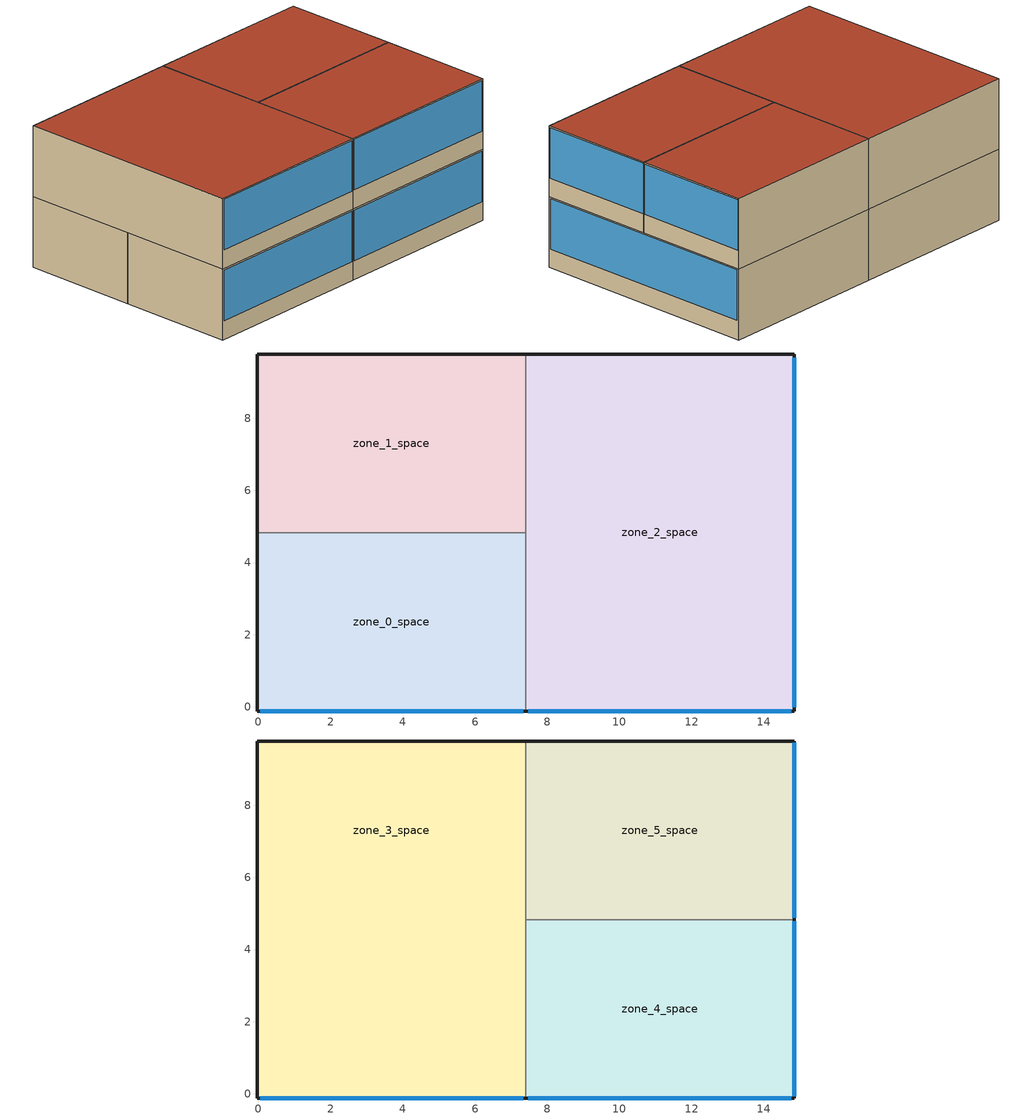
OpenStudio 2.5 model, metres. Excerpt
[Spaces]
zone_0_space
 floor ground: 7.41,-0.11 -0.03,-0.11 -0.03,4.83 7.41,4.83 z0
 wall outside: -0.03,4.83 -0.03,-0.11 7.41,-0.11 z0:3
 wall to zone_2_space (Interior Wall): 7.41,-0.11 7.41,4.83 z0:3
 wall to zone_1_space (Interior Wall): 7.41,4.83 -0.03,4.83 z0:3
 window: 0.05,-0.11 7.33,-0.11 z0.8:2.94
zone_1_space
 floor ground: 7.41,4.83 -0.03,4.83 -0.03,9.78 7.41,9.78 z0
 wall outside: 7.41,9.78 -0.03,9.78 -0.03,4.83 z0:3
 wall to zone_2_space (Interior Wall): 7.41,4.83 7.41,9.78 z0:3
zone_2_space
 floor ground: 14.84,-0.11 7.41,-0.11 7.41,9.78 14.84,9.78 z0
 wall outside: 7.41,-0.11 14.84,-0.11 14.84,9.78 7.41,9.78 z0:3
 window: 7.48,-0.11 14.77,-0.11 / 14.84,-0.01 14.84,9.68 z0.8:2.94
zone_3_space
 floor to zone_1_space (Interior Floor): 7.41,4.83 -0.03,4.83 -0.03,9.78 7.41,9.78 z3
 floor to zone_0_space (Interior Floor): 7.41,-0.11 -0.03,-0.11 -0.03,4.83 7.41,4.83 z3
 wall outside: 7.41,9.78 -0.03,9.78 -0.03,-0.11 7.41,-0.11 z3:6
 wall to zone_5_space (Interior Wall): 7.41,4.83 7.41,9.78 z3:6
 wall to zone_4_space (Interior Wall): 7.41,-0.11 7.41,4.83 z3:6
 window: 0.05,-0.11 7.33,-0.11 z3.8:5.94
 roof outside: -0.03,9.78 -0.03,-0.11 7.41,-0.11 7.41,9.78 z6
zone_4_space
 floor to zone_2_space (Interior Floor): 14.84,-0.11 7.41,-0.11 7.41,4.83 14.84,4.83 z3
 wall outside: 7.41,-0.11 14.84,-0.11 14.84,4.83 z3:6
 wall to zone_5_space (Interior Wall): 14.84,4.83 7.41,4.83 z3:6
 window: 7.48,-0.11 14.77,-0.11 / 14.84,-0.06 14.84,4.78 z3.8:5.94
 roof outside: 7.41,4.83 7.41,-0.11 14.84,-0.11 14.84,4.83 z6
zone_5_space
 floor to zone_2_space (Interior Floor): 14.84,4.83 7.41,4.83 7.41,9.78 14.84,9.78 z3
 wall outside: 14.84,4.83 14.84,9.78 7.41,9.78 z3:6
 window: 14.84,4.88 14.84,9.73 z3.8:5.94
 roof outside: 7.41,9.78 7.41,4.83 14.84,4.83 14.84,9.78 z6
[Building]
Building 1: North Axis {deg}=0
[Site]
New York Laguardia Arpt	USA: Latitude {deg}=40.78; Longitude {deg}=-73.88; Time Zone {hr}=-5; Elevation {m}=3; Terrain=City
[SizingPeriod:DesignDay] Barometric Pressure {Pa}=101289; Sky Clearness=0; Rain Indicator=0; Snow Indicator=0; Day of Month=21; Daylight Saving Time Indicator=0; Dry-Bulb Temperature Range Modifier Type=DefaultMultipliers
Name | Maximum Dry-Bulb Temperature {C} | Daily Dry-Bulb Temperature Range {deltaC} | Humidity Indicating Conditions at Maximum Dry-Bulb | Wind Speed {m/s} | Wind Direction {deg} | Month | Day Type | Humidity Indicating Type | Solar Model Indicator | ASHRAE Taub | ASHRAE Taud
New York Laguardia Arpt Ann Htg 99.6% Condns DB | -10.8 | 0 | -10.8 | 7.5 | 320 | 1 | WinterDesignDay | Wetbulb | ASHRAEClearSky
New York Laguardia Arpt Ann Hum_n 99.6% Condns DP=>MCDB | -9.3 | 0 | -20.1 | 7.5 | 320 | 1 | WinterDesignDay | Dewpoint | ASHRAEClearSky
New York Laguardia Arpt Ann Htg Wind 99.6% Condns WS=>MCDB | 0 | 0 | 0 | 14.4 | 320 | 1 | WinterDesignDay | Wetbulb | ASHRAEClearSky
New York Laguardia Arpt Ann Clg .4% Condns DB=>MWB | 33.5 | 7.7 | 23.5 | 5.6 | 270 | 7 | SummerDesignDay | Wetbulb | ASHRAETau | 0.532 | 1.821
[Material] Thermal Absorptance=0.9
Name | Roughness | Thickness {m} | Conductivity {W/m-K} | Density {kg/m3} | Specific Heat {J/kg-K} | Solar Absorptance
F16 Acoustic tile | MediumSmooth | 0.0191 | 0.06 | 368 | 590 | 0.3
M11 100mm lightweight concrete | MediumRough | 0.1016 | 0.53 | 1280 | 840 | 0.5
G01a 19mm gypsum board | MediumSmooth | 0.019 | 0.16 | 800 | 1090 | 0.4
M01 100mm brick | MediumRough | 0.1016 | 0.89 | 1920 | 790 | 0.7
M15 200mm heavyweight concrete | MediumRough | 0.2032 | 1.95 | 2240 | 900 | 0.7
I02 50mm insulation board | MediumRough | 0.0508 | 0.03 | 43 | 1210 | 0.7
[Material:AirGap]
Name | Thermal Resistance {m2-K/W}
Material Air Gap 1 | 0.18
Material Air Gap 2 | 0.15
[Construction]
Interior Floor: F16 Acoustic tile, Material Air Gap 1, M11 100mm lightweight concrete
Interior Ceiling; Exterior Roof: M11 100mm lightweight concrete, Material Air Gap 1, F16 Acoustic tile
Exterior Window: Clear 3mm, Air 13mm, Clear 3mm
Interior Wall: G01a 19mm gypsum board, Material Air Gap 2, G01a 19mm gypsum board
Exterior Wall: M01 100mm brick, M15 200mm heavyweight concrete, I02 50mm insulation board, Material Air Gap 2, G01a 19mm gypsum board
[WindowMaterial:Glazing]
Clear 3mm: Optical Data Type=SpectralAverage; Thickness {m}=0.003; Solar Transmittance at Normal Incidence=0.837; Front Side Solar Reflectance at Normal Incidence=0.075; Back Side Solar Reflectance at Normal Incidence=0; Visible Transmittance at Normal Incidence=0.898; Front Side Visible Reflectance at Normal Incidence=0.081; Back Side Visible Reflectance at Normal Incidence=0; Infrared Transmittance at Normal Incidence=0; Front Side Infrared Hemispherical Emissivity=0.84; Back Side Infrared Hemispherical Emissivity=0.84; Conductivity {W/m-K}=0.9; Dirt Correction Factor for Solar and Visible Transmittance=1
[WindowMaterial:Gas]
Air 13mm: Gas Type=Air; Thickness {m}=0.0127
[DefaultConstructionSet]
Default Construction Set 1: Default Exterior Surface Constructions=Default Surface Constructions 1; Default Interior Surface Constructions=Default Surface Constructions 2; Default Ground Contact Surface Constructions=Default Surface Constructions 3; Default Exterior SubSurface Constructions=Default Sub Surface Constructions 1; Default Interior SubSurface Constructions=Default Sub Surface Constructions 2
[DefaultSurfaceConstructions]
Name | Wall Construction | Roof Ceiling Construction | Floor Construction
Default Surface Constructions 1 | Exterior Wall | Exterior Roof
Default Surface Constructions 2 | Interior Wall | Interior Ceiling | Interior Floor
Default Surface Constructions 3 |  |  | Interior Floor
[DefaultSubSurfaceConstructions]
Name | Fixed Window Construction
Default Sub Surface Constructions 1 | Exterior Window
Default Sub Surface Constructions 2
[BuildingStory]
Name | Nominal Z Coordinate {m}
Building Story 1 | 0
Building Story 2 | 3
[Space] Space Type=Office:OpenOffice:zone_0; Default Construction Set=Default Construction Set 1
Name | Building Story | Thermal Zone
zone_0_space | Building Story 1 | zone_0
zone_1_space | Building Story 1 | zone_1
zone_2_space | Building Story 1 | zone_2
zone_3_space | Building Story 2 | zone_3
zone_4_space | Building Story 2 | zone_4
zone_5_space | Building Story 2 | zone_5
[SpaceType]
Office:OpenOffice:zone_0: Default Schedule Set=zone_0_DefaultScheduleSet; Design Specification Outdoor Air Object=zone_0_DSOA
[DefaultScheduleSet]
zone_0_DefaultScheduleSet: Hours of Operation Schedule=Medium Office Bldg Occ; People Activity Level Schedule=Medium Office Activity; Lighting Schedule=Office Bldg Light; Electric Equipment Schedule=Medium Office Bldg Equip; Infiltration Schedule=Medium Office Infil Quarter On
[SpaceInfiltration:DesignFlowRate]
Space Infiltration Design Flow Rate 1: Space or SpaceType=Office:OpenOffice:zone_0; Schedule=Medium Office Infil Quarter On; Design Flow Rate Calculation Method=Flow/Area; Flow per Space Floor Area {m3/s-m2}=0.000226568
[People:Definition]
zone_0_PeopleDefinition: Number of People Calculation Method=People/Area; People per Space Floor Area {person/m2}=0.0565108; Fraction Radiant=0.3
[People]
Office:OpenOffice:zone_0_PeopleObject: People Definition=zone_0_PeopleDefinition; Space or SpaceType=Office:OpenOffice:zone_0; Number of People Schedule=Medium Office Bldg Occ; Activity Level Schedule=Medium Office Activity; Multiplier=1
[Lights:Definition]
zone_0_LightsDefinition: Design Level Calculation Method=Watts/Area; Watts per Space Floor Area {W/m2}=11.8404
[Lights]
Office:OpenOffice:zone_0_LightsObject: Lights Definition=zone_0_LightsDefinition; Space or SpaceType=Office:OpenOffice:zone_0; Schedule=Office Bldg Light; Fraction Replaceable=1
[ElectricEquipment:Definition]
zone_0_ElectricEquipmentDefinition: Design Level Calculation Method=Watts/Area; Watts per Space Floor Area {W/m2}=7.64241
[ElectricEquipment]
zone_0_ElectricEquipmentObject: Electric Equipment Definition=zone_0_ElectricEquipmentDefinition; Space or SpaceType=Office:OpenOffice:zone_0; Schedule=Medium Office Bldg Equip
[DesignSpecification:OutdoorAir]
zone_0_DSOA: Outdoor Air Method=Sum; Outdoor Air Flow per Person {m3/s-person}=0.0023595; Outdoor Air Flow per Floor Area {m3/s-m2}=0.000304801
[ThermalZone] Use Ideal Air Loads=No
Name | Thermostat
zone_0 | dualSetPtThermostatzone_0
zone_1 | dualSetPtThermostatzone_1
zone_2 | dualSetPtThermostatzone_2
zone_3 | dualSetPtThermostatzone_3
zone_4 | dualSetPtThermostatzone_4
zone_5 | dualSetPtThermostatzone_5
[Sizing:Zone] Zone Cooling Design Supply Air Temperature Input Method=SupplyAirTemperature; Zone Cooling Design Supply Air Temperature {C}=14; Zone Cooling Design Supply Air Temperature Difference {deltaC}=11.11; Zone Heating Design Supply Air Temperature Input Method=SupplyAirTemperature; Zone Heating Design Supply Air Temperature {C}=40; Zone Heating Design Supply Air Temperature Difference {deltaC}=11.11; Zone Cooling Design Supply Air Humidity Ratio {kg-H2O/kg-air}=0.0085; Zone Heating Design Supply Air Humidity Ratio {kg-H2O/kg-air}=0.008; Cooling Design Air Flow Method=DesignDay; Heating Design Air Flow Method=DesignDay; Account for Dedicated Outdoor Air System=No; Dedicated Outdoor Air System Control Strategy=NeutralSupplyAir; Dedicated Outdoor Air Low Setpoint Temperature for Design {C}=autosize; Dedicated Outdoor Air High Setpoint Temperature for Design {C}=autosize
zone_0; zone_1; zone_2; zone_3; zone_4; zone_5
[Zone equipment]
zone_0: zone_0 IDEAL LOADS AIR SYSTEM
zone_1: zone_1 IDEAL LOADS AIR SYSTEM
zone_2: zone_2 IDEAL LOADS AIR SYSTEM
zone_3: zone_3 IDEAL LOADS AIR SYSTEM
zone_4: zone_4 IDEAL LOADS AIR SYSTEM
zone_5: zone_5 IDEAL LOADS AIR SYSTEM
[ThermostatSetpoint:DualSetpoint] Heating Setpoint Temperature Schedule=Medium Office HtgSetp; Cooling Setpoint Temperature Schedule=Medium Office ClgSetp
dualSetPtThermostatzone_0; dualSetPtThermostatzone_1; dualSetPtThermostatzone_2; dualSetPtThermostatzone_3; dualSetPtThermostatzone_4; dualSetPtThermostatzone_5
[ZoneHVAC:IdealLoadsAirSystem] Cooling Limit=LimitFlowRate; Maximum Cooling Air Flow Rate {m3/s}=autosize; Dehumidification Control Type=None; Humidification Control Type=None; Outdoor Air Economizer Type=DifferentialDryBulb
zone_0 IDEAL LOADS AIR SYSTEM; zone_1 IDEAL LOADS AIR SYSTEM; zone_2 IDEAL LOADS AIR SYSTEM; zone_3 IDEAL LOADS AIR SYSTEM; zone_4 IDEAL LOADS AIR SYSTEM; zone_5 IDEAL LOADS AIR SYSTEM
[Schedule:Year]
Medium Office Infil Quarter On: 1, 3, Schedule:Week:Daily {10ec3e5a-5294-46cc-8ada-f12e209007b8}, 12, 31, Schedule:Week:Daily {20898e88-71dc-48a1-8bf4-30a1d78b98f6}
Office Bldg Light: 1, 3, Schedule:Week:Daily {77782ce5-1a70-49a7-b72d-db0988271982}, 12, 31, Schedule:Week:Daily {1558189b-593c-4115-b061-465417357844}
Medium Office Bldg Equip: 1, 3, Schedule:Week:Daily {6e8d415d-8fa0-48d6-ac4d-d47d8b98405b}, 12, 31, Schedule:Week:Daily {2f904850-a863-4ee8-bc0d-29bfee0f8749}
Medium Office Bldg Occ: 1, 3, Schedule:Week:Daily {cc8d6e51-368d-451a-9b6a-4139d773ba0e}, 12, 31, Schedule:Week:Daily {ff233f80-dcaf-4b18-966b-1bf7394c094d}
Medium Office Activity: 12, 31, Schedule:Week:Daily {28c29561-b365-4a14-8672-9021b01eb02f}
Medium Office HtgSetp: 1, 3, Schedule:Week:Daily {ecb93216-4e3a-48b3-b436-2bda810a97af}, 12, 31, Schedule:Week:Daily {7658c4fb-bb29-427e-bf3f-5def4335bcf1}
Medium Office ClgSetp: 1, 3, Schedule:Week:Daily {8e0b014c-04b7-4e6c-a258-14b421fd36f8}, 12, 31, Schedule:Week:Daily {edd3bcc3-8268-4813-9843-1db4b5a04d2a}
[Schedule:Week]
Schedule:Week:Daily {10ec3e5a-5294-46cc-8ada-f12e209007b8}: Medium Office Infil Quarter On Default Schedule, Medium Office Infil Quarter On Default Schedule, Medium Office Infil Quarter On Default Schedule, Medium Office Infil Quarter On Default Schedule, Medium Office Infil Quarter On Default Schedule, Medium Office Infil Quarter On Default Schedule, Medium Office Infil Quarter On Rule 2 Day Schedule, Medium Office Infil Quarter On Default Schedule, Medium Office Infil Quarter On Summer Design Day, Medium Office Infil Quarter On Winter Design Day, Medium Office Infil Quarter On Default Schedule, Medium Office Infil Quarter On Default Schedule
Schedule:Week:Daily {20898e88-71dc-48a1-8bf4-30a1d78b98f6}: Medium Office Infil Quarter On Rule 1 Day Schedule, Medium Office Infil Quarter On Default Schedule, Medium Office Infil Quarter On Default Schedule, Medium Office Infil Quarter On Default Schedule, Medium Office Infil Quarter On Default Schedule, Medium Office Infil Quarter On Default Schedule, Medium Office Infil Quarter On Rule 2 Day Schedule, Medium Office Infil Quarter On Default Schedule, Medium Office Infil Quarter On Summer Design Day, Medium Office Infil Quarter On Winter Design Day, Medium Office Infil Quarter On Default Schedule, Medium Office Infil Quarter On Default Schedule
Schedule:Week:Daily {77782ce5-1a70-49a7-b72d-db0988271982}: Office Bldg Light Default Schedule, Office Bldg Light Default Schedule, Office Bldg Light Default Schedule, Office Bldg Light Default Schedule, Office Bldg Light Default Schedule, Office Bldg Light Default Schedule, Office Bldg Light Rule 2 Day Schedule, Office Bldg Light Default Schedule, Office Bldg Light Summer Design Day, Office Bldg Light Winter Design Day, Office Bldg Light Default Schedule, Office Bldg Light Default Schedule
Schedule:Week:Daily {1558189b-593c-4115-b061-465417357844}: Office Bldg Light Rule 1 Day Schedule, Office Bldg Light Default Schedule, Office Bldg Light Default Schedule, Office Bldg Light Default Schedule, Office Bldg Light Default Schedule, Office Bldg Light Default Schedule, Office Bldg Light Rule 2 Day Schedule, Office Bldg Light Default Schedule, Office Bldg Light Summer Design Day, Office Bldg Light Winter Design Day, Office Bldg Light Default Schedule, Office Bldg Light Default Schedule
Schedule:Week:Daily {6e8d415d-8fa0-48d6-ac4d-d47d8b98405b}: Medium Office Bldg Equip Default Schedule, Medium Office Bldg Equip Default Schedule, Medium Office Bldg Equip Default Schedule, Medium Office Bldg Equip Default Schedule, Medium Office Bldg Equip Default Schedule, Medium Office Bldg Equip Default Schedule, Medium Office Bldg Equip Rule 2 Day Schedule, Medium Office Bldg Equip Default Schedule, Medium Office Bldg Equip Summer Design Day, Medium Office Bldg Equip Winter Design Day, Medium Office Bldg Equip Default Schedule, Medium Office Bldg Equip Default Schedule
Schedule:Week:Daily {2f904850-a863-4ee8-bc0d-29bfee0f8749}: Medium Office Bldg Equip Rule 1 Day Schedule, Medium Office Bldg Equip Default Schedule, Medium Office Bldg Equip Default Schedule, Medium Office Bldg Equip Default Schedule, Medium Office Bldg Equip Default Schedule, Medium Office Bldg Equip Default Schedule, Medium Office Bldg Equip Rule 2 Day Schedule, Medium Office Bldg Equip Default Schedule, Medium Office Bldg Equip Summer Design Day, Medium Office Bldg Equip Winter Design Day, Medium Office Bldg Equip Default Schedule, Medium Office Bldg Equip Default Schedule
Schedule:Week:Daily {cc8d6e51-368d-451a-9b6a-4139d773ba0e}: Medium Office Bldg Occ Default Schedule, Medium Office Bldg Occ Default Schedule, Medium Office Bldg Occ Default Schedule, Medium Office Bldg Occ Default Schedule, Medium Office Bldg Occ Default Schedule, Medium Office Bldg Occ Default Schedule, Medium Office Bldg Occ Rule 2 Day Schedule, Medium Office Bldg Occ Default Schedule, Medium Office Bldg Occ Summer Design Day, Medium Office Bldg Occ Winter Design Day, Medium Office Bldg Occ Default Schedule, Medium Office Bldg Occ Default Schedule
Schedule:Week:Daily {ff233f80-dcaf-4b18-966b-1bf7394c094d}: Medium Office Bldg Occ Rule 1 Day Schedule, Medium Office Bldg Occ Default Schedule, Medium Office Bldg Occ Default Schedule, Medium Office Bldg Occ Default Schedule, Medium Office Bldg Occ Default Schedule, Medium Office Bldg Occ Default Schedule, Medium Office Bldg Occ Rule 2 Day Schedule, Medium Office Bldg Occ Default Schedule, Medium Office Bldg Occ Summer Design Day, Medium Office Bldg Occ Winter Design Day, Medium Office Bldg Occ Default Schedule, Medium Office Bldg Occ Default Schedule
Schedule:Week:Daily {28c29561-b365-4a14-8672-9021b01eb02f}: Medium Office Activity Default Schedule, Medium Office Activity Default Schedule, Medium Office Activity Default Schedule, Medium Office Activity Default Schedule, Medium Office Activity Default Schedule, Medium Office Activity Default Schedule, Medium Office Activity Default Schedule, Medium Office Activity Default Schedule, Medium Office Activity Summer Design Day, Medium Office Activity Winter Design Day, Medium Office Activity Default Schedule, Medium Office Activity Default Schedule
Schedule:Week:Daily {ecb93216-4e3a-48b3-b436-2bda810a97af}: Medium Office HtgSetp Default Schedule, Medium Office HtgSetp Default Schedule, Medium Office HtgSetp Default Schedule, Medium Office HtgSetp Default Schedule, Medium Office HtgSetp Default Schedule, Medium Office HtgSetp Default Schedule, Medium Office HtgSetp Rule 2 Day Schedule, Medium Office HtgSetp Default Schedule, Medium Office HtgSetp Summer Design Day, Medium Office HtgSetp Winter Design Day, Medium Office HtgSetp Default Schedule, Medium Office HtgSetp Default Schedule
Schedule:Week:Daily {7658c4fb-bb29-427e-bf3f-5def4335bcf1}: Medium Office HtgSetp Rule 1 Day Schedule, Medium Office HtgSetp Default Schedule, Medium Office HtgSetp Default Schedule, Medium Office HtgSetp Default Schedule, Medium Office HtgSetp Default Schedule, Medium Office HtgSetp Default Schedule, Medium Office HtgSetp Rule 2 Day Schedule, Medium Office HtgSetp Default Schedule, Medium Office HtgSetp Summer Design Day, Medium Office HtgSetp Winter Design Day, Medium Office HtgSetp Default Schedule, Medium Office HtgSetp Default Schedule
Schedule:Week:Daily {8e0b014c-04b7-4e6c-a258-14b421fd36f8}: Medium Office ClgSetp Default Schedule, Medium Office ClgSetp Default Schedule, Medium Office ClgSetp Default Schedule, Medium Office ClgSetp Default Schedule, Medium Office ClgSetp Default Schedule, Medium Office ClgSetp Default Schedule, Medium Office ClgSetp Rule 2 Day Schedule, Medium Office ClgSetp Default Schedule, Medium Office ClgSetp Summer Design Day, Medium Office ClgSetp Winter Design Day, Medium Office ClgSetp Default Schedule, Medium Office ClgSetp Default Schedule
Schedule:Week:Daily {edd3bcc3-8268-4813-9843-1db4b5a04d2a}: Medium Office ClgSetp Rule 1 Day Schedule, Medium Office ClgSetp Default Schedule, Medium Office ClgSetp Default Schedule, Medium Office ClgSetp Default Schedule, Medium Office ClgSetp Default Schedule, Medium Office ClgSetp Default Schedule, Medium Office ClgSetp Rule 2 Day Schedule, Medium Office ClgSetp Default Schedule, Medium Office ClgSetp Summer Design Day, Medium Office ClgSetp Winter Design Day, Medium Office ClgSetp Default Schedule, Medium Office ClgSetp Default Schedule
[Schedule:Day]
Medium Office Infil Quarter On Default Schedule; Medium Office Infil Quarter On Summer Design Day: 6, 0, 1, 22, 0, 0.25, 24, 0, 1
Medium Office Infil Quarter On Rule 2 Day Schedule; Medium Office Infil Quarter On Winter Design Day: 6, 0, 1, 18, 0, 0.25, 24, 0, 1
Medium Office Infil Quarter On Rule 1 Day Schedule; Office Bldg Light Summer Design Day; Medium Office Bldg Equip Summer Design Day: 24, 0, 1
Office Bldg Light Default Schedule: 5, 0, 0.05, 7, 0, 0.1, 8, 0, 0.3, 17, 0, 0.9, 18, 0, 0.7, 20, 0, 0.5, 22, 0, 0.3, 23, 0, 0.1, 24, 0, 0.05
Office Bldg Light Rule 2 Day Schedule: 6, 0, 0.05, 8, 0, 0.1, 14, 0, 0.5, 17, 0, 0.15, 24, 0, 0.05
Office Bldg Light Winter Design Day; Medium Office Bldg Equip Winter Design Day; Medium Office Bldg Occ Winter Design Day; Medium Office Bldg Occ Rule 1 Day Schedule: 24, 0, 0
Office Bldg Light Rule 1 Day Schedule: 24, 0, 0.05
Medium Office Bldg Equip Default Schedule: 8, 0, 0.4, 12, 0, 0.9, 13, 0, 0.8, 17, 0, 0.9, 18, 0, 0.8, 20, 0, 0.6, 22, 0, 0.5, 24, 0, 0.4
Medium Office Bldg Equip Rule 2 Day Schedule: 6, 0, 0.3, 8, 0, 0.4, 14, 0, 0.5, 17, 0, 0.35, 24, 0, 0.3
Medium Office Bldg Equip Rule 1 Day Schedule: 24, 0, 0.3
Medium Office Bldg Occ Default Schedule: 6, 0, 0, 7, 0, 0.1, 8, 0, 0.2, 12, 0, 0.95, 13, 0, 0.5, 17, 0, 0.95, 18, 0, 0.7, 20, 0, 0.4, 22, 0, 0.1, 24, 0, 0.05
Medium Office Bldg Occ Rule 2 Day Schedule: 6, 0, 0, 8, 0, 0.1, 14, 0, 0.5, 17, 0, 0.1, 24, 0, 0
Medium Office Bldg Occ Summer Design Day: 6, 0, 0, 22, 0, 1, 24, 0, 0.05
Medium Office Activity Default Schedule; Medium Office Activity Summer Design Day; Medium Office Activity Winter Design Day: 24, 0, 120
Medium Office HtgSetp Default Schedule: 6, 0, 15.6, 22, 0, 21, 24, 0, 15.6
Medium Office HtgSetp Rule 2 Day Schedule: 6, 0, 15.6, 18, 0, 21, 24, 0, 15.6
Medium Office HtgSetp Summer Design Day; Medium Office HtgSetp Rule 1 Day Schedule: 24, 0, 15.6
Medium Office HtgSetp Winter Design Day: 24, 0, 21
Medium Office ClgSetp Default Schedule; Medium Office ClgSetp Summer Design Day: 6, 0, 26.7, 22, 0, 24, 24, 0, 26.7
Medium Office ClgSetp Rule 2 Day Schedule: 6, 0, 26.7, 18, 0, 24, 24, 0, 26.7
Medium Office ClgSetp Winter Design Day; Medium Office ClgSetp Rule 1 Day Schedule: 24, 0, 26.7
